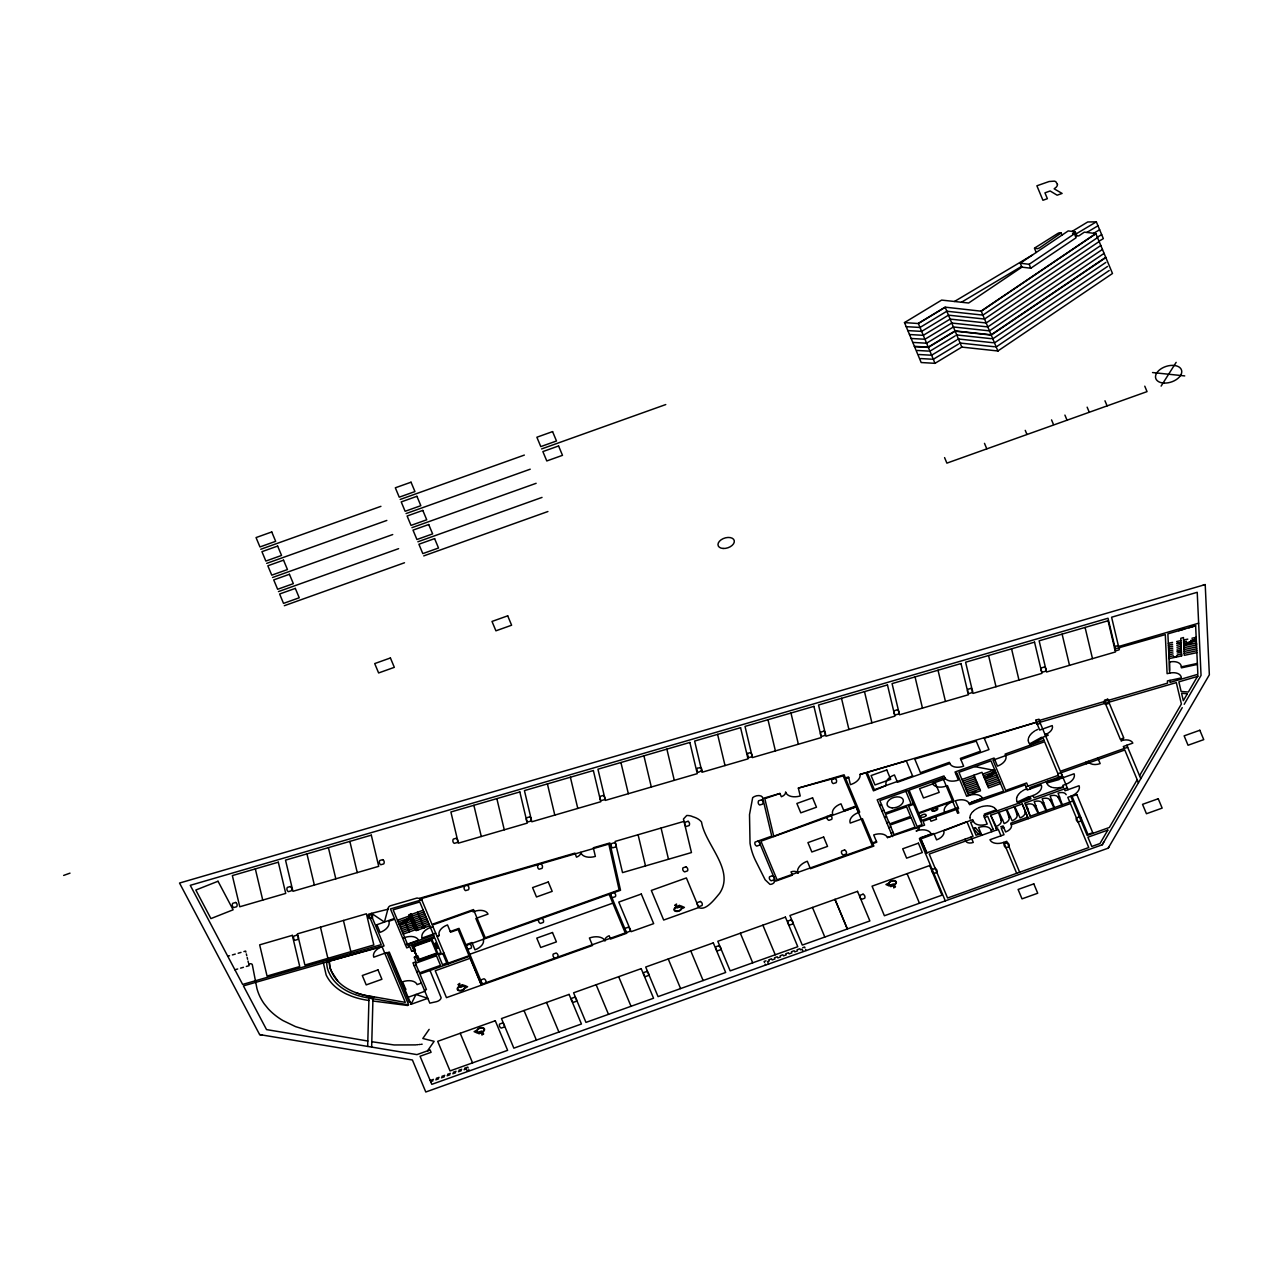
<?xml version="1.0" encoding="UTF-8"?>
<svg xmlns="http://www.w3.org/2000/svg" width="1273" height="1273" viewBox="0 0 1273 1273"><rect width="100%" height="100%" fill="white"/><g stroke="black" fill="none" stroke-linecap="round" stroke-linejoin="round"><path stroke-width="1.5" d="M367.674 1046.422L368.979 997.825M371.652 1047.09L372.957 998.589A84.4 51.254 -17.9 0 1 329.866 974.354L328.673 971.92A65.512 39.797 -17.9 0 1 326.715 961.767L382.043 946.666A11.696 7.097 -17.9 0 0 373.785 957.185L386.801 952.522L408.649 1004.858L368.963 998.048M1061.109 233.007L1039.58 247.869A6.524 3.962 -17.9 0 1 1037.32 248.712L1034.503 248.124L1057.704 233.516A3.978 2.419 -17.9 0 1 1059.407 232.784L1061.03 232.784L1062 235.091M1059.629 777.755L1062.621 776.689L1060.934 772.647L1057.943 773.713L1057.752 774.875L1060.059 778.79L1074.078 773.777A11.696 7.113 -17.9 0 1 1065.803 784.295L1062.796 785.361L1063.544 787.16L1033.947 797.741L1033.024 795.53A11.696 7.097 -17.9 0 0 1041.282 785.011L1027.279 790.024L1025.115 784.868L969.612 804.695L969.119 803.502A11.696 7.113 -17.9 0 0 955.355 800.86L958.601 808.626L957.28 809.103L958.855 812.89L957.646 813.32L956.071 809.533L923.02 821.34L924.596 825.127L887.472 837.57A11.696 7.113 -17.9 0 0 873.708 834.929L876.763 842.217L872.848 843.617L873.867 846.068L810.424 868.727L807.305 861.248A13.287 8.068 -17.9 0 0 797.916 873.198M1057.943 773.729L1057.974 775.416M1016.538 798.983L1016.793 797.614M1028.584 737.926L1029.189 736.542M1028.377 738.626L1028.218 739.979M970.487 814.975L971.283 813.59M970.281 815.659L969.962 817.043M481.528 985.127L470.294 958.235L435.239 970.758L446.473 997.65L592.518 945.473L589.399 938.01A13.287 8.068 -17.9 0 1 605.041 941.002A5.856 3.548 -17.9 0 1 609.178 935.75L610.547 939.044L626.777 933.236L610.34 893.885L620.524 890.257L609.878 842.965L593.313 847.77L595.366 856.411A13.303 8.084 -17.9 0 1 580.981 853.005L580.774 852.385A5.856 3.548 -17.9 0 1 576.494 857.159L574.935 853.117L419.724 898.277L420.551 900.25L421.745 899.82L421.172 898.913L417.067 898.022L390.127 905.867A3.883 2.355 -17.9 0 0 388.138 908.333L384.414 922.034L371.509 913.378L368.486 914.253A7.813 4.742 -17.9 0 0 369.488 918.517L372.528 917.626L372.368 914.189M1040.184 722.921L1039.898 720.279L1167.532 683.14L1167.436 680.912L1181.36 677.92A11.728 7.129 -17.9 0 0 1169.648 673.099M700.977 767.778L697.333 768.096A7.813 4.742 -17.9 0 0 698.352 772.345L701.662 770.642M1016.984 796.93L1017.684 795.53M411.068 1004.302L415.985 994.468L427.792 998.334L411.068 1004.302L389.252 952.061L386.944 952.888M926.012 815.691C926.824 813.001 921.716 814.465 920.904 815.961L919.997 816.295M1029.586 735.842L1030.589 734.489M355.772 992.606A81.615 49.567 -17.9 0 0 374.167 996.87L405.291 1002.344L381.852 946.205L243.429 985.891L266.534 1029.602L416.939 1054.617L430.083 1049.923L431.086 1052.31L420.058 1056.256L431.802 1084.341L1102.227 844.795L1103.739 842.201M1108.21 848.152L1209.35 674.801L1205.213 584.578L179.525 883.048L259.628 1034.583L412.404 1059.979L425.787 1091.995L1108.21 848.152L1109.229 846.418M1137.203 779.728L1109.34 827.482L1087.158 835.406L1070.8 796.246A11.696 7.097 -17.9 0 0 1079.058 785.743L1065.055 790.74L1064.292 788.958M1139.558 775.703L1181.392 704.001L1176.3 682.599L1040.359 722.173M1197.925 675.661L1188.377 692.019L1181.137 691.462L1178.862 681.867L1197.957 676.313M1102.227 844.795L1182.251 707.629M1184.192 704.303L1201.044 675.422L1197.225 592.295L1111.6 617.214L1118.553 646.525L1198.641 623.213M971.697 812.89L972.906 811.585M1161.119 386.101L1176.141 362.359M403.939 923.18L405.132 921.477L407.249 922.002M421.92 927.301L424.052 927.826L425.23 926.108M429.144 1029.364L422.811 1038.497L434.141 1041.33L427.792 1050.464M975.659 791.249L974.466 792.952L972.349 792.427M988.978 777.119L990.155 775.416L996.154 773.236M1018.129 794.845L1019.227 793.509M1031.178 733.837L1032.546 732.564M1188.393 644.106L1190.048 642.499L1196.334 641.146M1176.952 655.69L1175.313 657.282L1173.547 656.407M926.012 815.691L925.455 816.216A3.883 2.355 -17.9 0 1 922.973 817.234L920.522 817.552M1019.88 792.872L1021.328 791.631M1033.294 731.959L1034.949 730.861M973.543 810.933L975.102 809.755M984.586 778.599L995.152 770.833L984.586 778.599L981.976 772.329L961.942 779.49M1000.498 783.643L988.485 787.939L984.856 779.267L995.438 771.502M399.308 924.612L409.811 917.053L408.856 914.794L411.131 913.982L417.846 930.038L429.717 925.789M399.579 925.28L410.081 917.706L415.157 929.847L403.27 934.096M981.181 311.042L1095.814 233.548L1112.491 273.488L997.873 350.982L961.815 347.099L934.987 363.33L921.175 362.534L904.498 322.594L941.622 300.094L968.642 303.022L1021.885 267.139L1030.796 268.221L1076.083 237.749L1074.428 233.802L1072.582 233.58L1075.239 231.781L1076.894 235.712L1078.724 235.951L1084.357 232.147L1095.814 233.548M918.31 323.374L945.123 307.143L981.26 311.201L1095.878 233.707M1097.517 237.621L982.883 315.115L946.826 311.233L920.013 327.463L906.201 326.668M1099.156 241.552L984.538 319.046L948.48 315.163L921.652 331.394L907.84 330.598M1100.795 245.482L986.177 322.976L950.119 319.093L923.291 335.324L909.479 334.528M1102.45 249.428L987.816 326.922L951.758 323.04L924.946 339.255L911.118 338.475M1104.089 253.375L989.471 330.869L953.413 326.97L926.585 343.201L912.773 342.421M1105.728 257.305L991.11 334.799L955.052 330.9L928.224 347.131L914.412 346.351M914.523 346.622L928.351 347.402L955.164 331.171L991.221 335.07L1105.855 257.576M993.322 338.491L992.208 338.777M993.863 338.125L1105.839 262.429M995.025 342.532L993.895 342.835M995.55 342.182L1107.526 266.471M996.711 346.574L995.581 346.877M997.236 346.224L1109.213 270.512M1021.885 267.139L1020.246 263.209L1068.206 230.922L1075.239 231.781M1020.246 263.209L1029.157 264.291L1074.428 233.802M1075.59 236.587L1076.894 235.712M1022.171 791.09L1023.906 790.024M1097.246 237.303L1101.67 234.614M930.483 350.839L929.306 351.141M932.17 354.896L930.993 355.199M957.869 339.334L959.03 339.064M933.857 358.938L932.695 359.241M904.498 322.594L918.374 323.533L945.202 307.302L955.052 330.9M956.182 335.292L957.344 335.022M931.04 350.505L955.068 335.961M932.727 354.546L956.755 340.018M959.571 343.392L960.717 343.105M934.414 358.604L958.442 344.06M1072.089 231.4L1087.731 221.963L1096.339 221.852L1076.131 233.898M954.479 301.478L1032.514 254.95M961.433 302.242L1021.582 266.407M1086.824 232.45L1097.978 225.798M1093.682 233.277L1099.633 229.745M1099.013 241.202L1103.341 238.624L1096.355 221.9M1035.84 730.336L1037.718 729.445M975.914 809.182L977.712 808.18M1183.81 645.045L1196.222 638.505L1183.81 645.061L1183.46 637.534L1180.787 638.314L1181.599 655.929L1169.012 658.634M1196.875 652.635L1184.272 655.356L1183.842 645.777L1196.254 639.237M459.553 984.745L459.76 983.393L458.073 984.522M676.329 905.389L676.536 904.037L674.849 905.167M894.123 886.517L893.726 887.886L895.508 886.772M1024.86 789.594L1026.754 788.767M482.292 1033.628L481.894 1034.997L483.692 1033.962M978.666 807.734L980.64 806.971M260.758 549.268L380.929 506.336M400.168 499.462L524.349 455.082M541.582 448.939L665.763 404.559M266.646 563.382L386.833 520.434M406.055 513.576L530.236 469.196M272.533 577.496L392.721 534.549M411.943 527.674L536.14 483.31M278.437 591.595L398.608 548.663M417.846 541.789L542.027 497.409M284.325 605.709L404.496 562.761M423.734 555.903L547.915 511.523M63.65 875.426L69.999 873.151M377.206 925.439L375.71 925.98L384.048 945.95L382.043 946.666M376.903 924.723L380.102 932.377A12.332 7.495 -17.9 0 0 388.822 921.286L394.725 919.186L406.724 947.876L409.826 946.778L411.704 951.249L414.027 950.422L416.844 956.294M411.322 914.444L423.209 910.195M397.478 920.22L409.365 915.971M412.038 916.162L423.925 911.929M398.194 921.954L407.726 918.565M412.77 917.897L424.657 913.664M398.926 923.689L402.236 922.511M404.607 921.668L410.813 919.44M413.486 919.631L425.373 915.382M399.642 925.423L411.529 921.175M414.218 921.366L426.105 917.117M400.374 927.158L412.261 922.909M414.934 923.1L426.821 918.851M401.09 928.892L412.977 924.644M415.666 924.835L427.553 920.586M401.822 930.627L413.709 926.378M416.382 926.569L428.269 922.32M402.539 932.361L414.425 928.112M417.114 928.303L429.001 924.055M432.947 926.617L430.449 927.524A11.696 7.097 -17.9 0 0 422.175 938.026M402.714 938.281L404.719 937.565A11.696 7.113 -17.9 0 1 418.483 940.206L405.451 944.852M422.175 938.026L435.7 933.204M407.583 944.439L433.632 935.13M387.151 953.366L388.647 952.825L409.317 1002.312L410.113 1002.026M448.207 963.152L469.037 955.705L458.105 929.529L450.562 932.218L447.507 924.93A11.696 7.113 -17.9 0 0 439.249 935.432L436.973 936.244L432.311 925.105L472.585 910.72L473.079 911.882L474.272 911.452A11.696 7.113 -17.9 0 1 488.036 914.094L475.831 918.454L484.058 938.185L483.231 939.299A11.696 7.113 -17.9 0 1 474.972 949.817L471.917 942.529L465.823 944.709L459.012 928.383L450.26 931.502M413.725 950.883L412.102 951.106M414.584 950.565L415.428 950.263L413.9 946.587L431.372 940.349L436.687 953.079L419.215 959.317L417.671 955.641L416.828 955.959M434.905 943.659L435.923 943.293M415.332 953.557L411.831 946.062L434.761 937.867L440.999 952.809L418.069 961.004L415.969 956.262L414.6 957.089M949.881 763.529L949.387 762.336L920.443 772.679L914.762 759.058L976.248 741.157L980.465 751.229L960.399 758.406L963.645 766.171A11.696 7.113 -17.9 0 1 949.881 763.529L897.481 782.259L894.442 774.955A11.696 7.113 -17.9 0 0 886.183 785.473L873.453 790.851L865.895 772.727L859.991 774.445A11.696 7.113 -17.9 0 1 851.494 784.295L850.396 784.645L848.566 776.96L845.399 777.883L844.094 774.796L798.346 788.098L843.172 775.878L855.79 806.095L843.744 810.408M960.892 759.599L988.978 749.574L984.252 738.292L1035.856 722.443L859.991 774.445M436.894 948.433L437.928 948.067M416.191 956.516L414.202 957.232L416.064 961.72L412.961 962.834L429.813 1003.156L436.178 1001.74A5.219 3.167 -17.9 0 0 441.126 997.73L430.003 970.472M444.006 953.111L438.501 955.084L442.495 964.648L448.001 962.674M876.46 841.501L872.546 842.901L862.457 818.714L850.237 823.09A11.696 7.113 -17.9 0 1 858.495 812.572L856.092 806.811L760.952 841.214L777.087 879.818L872.371 845.781L856.092 806.811L844.047 811.124L840.992 803.82A11.696 7.113 -17.9 0 0 832.733 814.338L773.873 836.186M1043.955 740.234L1005.097 754.109L1005.734 755.605A11.696 7.113 -17.9 0 1 997.459 766.123L994.086 758.04L955.036 771.995L958.394 780.078A11.696 7.113 -17.9 0 1 944.646 777.437L944.725 779.044L932.504 783.42A11.696 7.113 -17.9 0 0 946.269 786.062L947.462 785.632L953.97 801.178L952.761 801.608A11.696 7.113 -17.9 0 0 944.502 812.126M414.218 965.825L416.207 965.109M955.657 773.491L956.946 773.029L966.653 796.277L968.658 795.561A11.696 7.113 -17.9 0 1 982.406 798.203L969.119 803.502M858.495 812.572L859.705 812.142L845.702 778.615L848.757 777.723M879.579 805.491L881.568 804.775M416.701 971.792L418.706 971.076M469.817 954.257L612.822 903.146M962.659 781.224L974.688 776.928M982.692 774.064L994.706 769.767M881.823 810.869L883.828 810.153M963.39 782.959L975.404 778.662M983.408 775.798L993.131 772.329M964.107 784.693L976.136 780.397M984.14 777.532L987.848 776.212M964.839 786.428L976.852 782.131M984.856 779.267L996.886 774.971M965.555 788.162L977.584 783.866M985.588 781.001L997.602 776.705M884.528 817.377L886.533 816.661M404.687 989.041L405.498 988.755M421.411 983.058L417.114 984.602A12.332 7.495 -17.9 0 0 402.602 981.817L405.864 989.646L405.069 989.933M966.287 789.896L978.3 785.6M986.304 782.736L998.334 778.439M967.003 791.631L979.032 787.335M987.036 784.47L999.05 780.174M967.735 793.365L979.749 789.069M987.753 786.205L999.782 781.908M886.788 822.756L888.777 822.04M968.451 795.1L980.481 790.804L973.956 775.193M424.45 990.33L426.455 989.614L419.963 974.068L469.339 956.421L481.353 985.207M408.124 997.268L424.848 991.285M888.84 827.689L890.845 826.973M958.108 807.432L920.522 820.862L921.716 820.433L918.851 813.574L952.713 801.481L955.577 808.339M1127.671 747.251L1060.377 771.295L1039.5 721.298L1036.493 722.38L1039.707 730.066L1052.23 725.594A10.104 6.142 -17.9 0 1 1045.085 734.664A2.657 1.607 -17.9 0 1 1048.204 735.269L1042.698 737.242L1043.955 740.234M891.084 833.067L893.089 832.351M1025.958 786.857L1058.563 775.209L1044.576 741.729L992.988 760.156L1005.654 790.453L1026.627 782.959L1027.963 786.141M887.472 837.57L892.262 835.868M1062.303 775.925L1029.714 787.573L1030.287 788.958M698.734 907.522L663.679 920.045L651.33 890.448L686.386 877.924L698.734 907.522C705.783 911.373 715.076 898.674 719.563 893.407C735.317 870.143 705.194 844.842 701.534 822.056A27.147 16.485 -17.9 0 0 692.862 816.757A13.557 8.243 -17.9 0 0 686.752 815.484L683.442 819.032L691.462 852.56L622.529 872.61L615.114 841.421L684.047 821.356M1033.024 795.53L1030.032 796.596L1030.955 798.808L983.711 815.691L987.212 824.061A11.696 7.113 -17.9 0 1 973.447 821.419L970.663 822.406L976.025 835.263L981.037 833.481M926.649 852.91L920.84 838.971L966.939 821.674L973.018 836.345L925.455 853.34M984.459 817.489L987.689 816.327L993.179 829.487M1010.491 816.868L1009.043 817.393A6.906 4.201 -17.9 0 1 1004.158 823.599L1002.535 819.717L1001.103 820.226A6.906 4.201 -17.9 0 1 996.218 826.448L990.696 815.261L1022.235 803.979L1027.725 817.139L1010.698 823.217L1011.319 824.713A8.068 4.901 -17.9 0 1 1005.622 831.969L1003.108 825.938L1000.689 826.798M1067.299 787.876L1024.733 803.088L1030.239 816.232L1072.805 801.035M1027.072 808.673L1027.868 808.387M1035.824 805.554L1034.376 806.064L1038.131 813.415M1038.641 813.24L1034.201 801.672A6.906 4.201 -17.9 0 1 1042.332 803.231L1043.78 802.706M1046.533 810.408L1042.157 798.823A6.906 4.201 -17.9 0 1 1050.289 800.383L1051.721 799.874M1054.442 807.591L1050.098 795.975A6.906 4.201 -17.9 0 1 1058.245 797.55L1059.677 797.025M1066.185 794.702L1066.185 794.702A6.906 4.201 -17.9 0 0 1058.054 793.143L1062.334 804.775M1025.274 811.251L1024.956 811.713A6.906 4.201 -17.9 0 1 1020.071 817.918L1014.788 806.652M1006.879 809.469L1012.115 820.767A6.906 4.201 -17.9 0 0 1017 814.545L1018.448 814.036M1070.8 796.246L1067.792 797.328L1069.797 802.101M981.785 835.263L978.539 827.498A10.63 6.46 -17.9 0 1 991.046 829.901L993.051 829.184M996.186 828.405L997.682 827.88M1003.729 827.434L1001.31 828.293L1003.999 834.722L989.98 839.734A11.696 7.113 -17.9 0 0 1003.745 842.376L1006.752 841.294L1019.657 872.228M1011.319 824.713L1070.418 803.597L1088.765 847.547L947.558 898.006L929.21 854.056L998.303 829.36L1000.992 835.788M430.194 1080.522L433.441 1079.361M436.273 1078.358L439.105 1077.34M441.922 1076.337L444.754 1075.319M447.571 1074.317L450.403 1073.298M453.236 1072.296L456.052 1071.293M458.885 1070.275L461.717 1069.272M464.534 1068.254L467.78 1067.092L468.146 1067.967M765.98 960.813L764.102 961.481L764.5 962.436M768.812 959.81L771.629 958.792M774.461 957.789L777.278 956.771M780.11 955.768L782.943 954.766M785.759 953.748L788.592 952.745M791.424 951.727L794.241 950.724M797.073 949.706L799.905 948.703M802.722 947.685L804.6 947.017L804.966 947.924M430.672 1081.652L432.963 1080.841M435.796 1079.838L438.628 1078.82M441.445 1077.817L444.277 1076.799M447.094 1075.796L449.926 1074.778M452.758 1073.775L455.575 1072.757M458.407 1071.755L461.24 1070.736M464.056 1069.734L466.348 1068.906L467.286 1071.134M769.29 960.94L767.587 961.545L768.606 963.995M772.106 959.937L774.939 958.919M777.755 957.917L780.588 956.898M783.404 955.896L786.237 954.877M789.069 953.875L791.886 952.872M794.718 951.854L797.55 950.851M800.367 949.833L802.07 949.228L802.992 951.456M1203.144 585.182L1205.213 584.578M1170.014 680.371L1170.11 682.392L1197.861 674.308L1195.633 625.775L1167.882 633.859L1169.68 673.099L1167.102 673.656L1165.304 634.606L1115.291 648.816L1108.019 618.248L190.266 885.324L242.65 984.427L381.2 944.646L368.931 915.255L370.936 914.539L375.408 925.264L394.439 918.47L390.445 908.922L421.745 899.82L421.252 898.627L608.812 844.079L619.139 889.922L485.268 937.755L473.492 909.574L432.008 924.389L421.252 898.627M1178.687 630.708L1184.813 628.926M1188.902 627.732L1195.633 625.775M343.439 920.474L366.417 913.791L373.832 944.98L304.899 965.045L297.484 933.841L343.439 920.474L350.855 951.663M774.159 880.566L774.286 882.221A3.469 2.1 -17.9 0 1 769.974 884.369L765.121 879.754L755.573 860.659A167.972 102.015 -17.9 0 1 750.036 843.331L749.511 814.625L752.677 797.646L754.316 796.596A6.142 3.724 -17.9 0 1 762.813 798.442L779.967 793.461L764.834 798.664L773.841 836.616M232.386 954.925L235.266 954.082M238.146 953.254L241.027 952.411M227.772 956.278L229.506 955.768M243.907 951.567L245.641 951.074L245.896 952.14M234.916 969.787L237.685 968.976M240.581 968.132L243.461 967.305M246.341 966.462L249.11 965.65L248.856 964.584M1061.666 787.096L1063.321 786.619M1060.489 787.43L1058.595 787.716M371.509 913.378L388.329 909.145M981.658 806.668L983.711 806.175M1169.553 670.41L1169.68 662.04M1168.312 643.311L1172.544 642.404M1176.666 641.512L1180.898 640.605M1183.572 640.033L1187.804 639.126M1191.942 638.234L1196.159 637.327M1168.391 645.236L1172.624 644.329M1186.691 641.29L1183.667 641.942L1183.747 643.867L1187.645 643.024L1183.747 643.852M1190.828 640.399L1193.851 639.746M1168.487 647.145L1172.719 646.238M1176.841 645.347L1181.073 644.44M1168.566 649.055L1172.799 648.148M1176.936 647.257L1181.153 646.35M1183.842 645.777L1196.429 643.072L1196.509 644.981L1183.938 647.686M1168.662 650.98L1172.894 650.073M1177.016 649.182L1181.249 648.275M1172.974 651.983L1168.741 652.89L1168.837 654.815L1173.07 653.892M1184.017 649.612L1196.604 646.891M1177.191 653.001L1181.424 652.094M1184.113 651.521L1196.7 648.816M1168.916 656.725L1173.149 655.818M1177.286 654.927L1181.519 654.02L1181.599 655.929M1184.192 653.431L1196.779 650.726M1169.632 662.008A11.743 7.145 -17.9 0 1 1181.36 666.861L1197.368 663.408M1197.4 664.411L1181.408 667.848L1181.36 666.861M416.016 1044.894L394.121 1044.958L371.796 1041.728M417.035 1044.767L418.069 1044.656M421.14 1044.321L422.159 1044.21M419.088 1044.544L420.106 1044.433M984.745 806.048L986.782 805.841M1055.588 787.876L1057.561 787.86M407.774 1005.511L372.894 1001.008M987.753 805.889L989.662 806M917.292 350.457L928.16 351.077M918.979 354.515L929.847 355.135M920.665 358.556L931.55 359.177M1152.542 372.543L1184.717 375.917M957.948 335.085L990.999 338.65M959.635 339.127L992.685 342.692M961.322 343.169L994.372 346.749M1052.803 787.541L1054.617 787.828M259.628 1034.583L262.238 1035.013M367.817 1041.043L310.023 1031.05L295.591 1026.643L282.988 1020.58A125.884 76.46 -17.9 0 1 268.11 1008.662L264.354 1004.031A125.725 76.364 -17.9 0 1 256.923 988.469L252.388 965.109A2.832 1.719 -17.9 0 0 248.744 964.075M974.863 766.632L995.025 770.499M990.521 806.191L992.208 806.621M990.155 775.416L992.288 775.941M1050.4 786.778L1051.959 787.335M895.221 886.501L893.407 883.939L889.493 885.34L887.647 883.573L885.96 884.544L889.159 885.96L892.755 884.687L890.654 886.629L893.551 885.61L894.267 886.454M675.151 905.453L676.95 907.999L680.864 906.599L682.71 908.365L684.397 907.394L681.198 905.978L677.602 907.251L679.687 905.31L676.806 906.328L676.09 905.485M458.375 984.809L460.174 987.339L464.088 985.954L465.934 987.721L467.605 986.75L464.406 985.334L460.826 986.607L462.911 984.665L460.03 985.684L459.298 984.841M992.94 806.955L994.293 807.687M483.39 1033.612L481.576 1031.066L477.661 1032.451L475.816 1030.684L474.129 1031.655L477.327 1033.071L480.923 1031.798L478.823 1033.756L481.719 1032.721L482.435 1033.565M1190.048 642.499L1191.799 643.374M1048.491 785.568L1049.732 786.396M994.834 808.148L995.804 809.135M1047.249 784.104L1048.045 785.059M337.806 981.149L331.107 970.869A62.854 38.174 -17.9 0 1 329.293 961.274L330.009 967.56L332.333 973.368A81.727 49.647 -17.9 0 0 374.167 996.87M1029.459 743.607L1028.743 742.509M1017.079 801.513L1017.716 802.626M920.84 838.971L926.951 852.799M1144.777 386.18L1147.037 391.623L946.889 463.133L944.582 457.612M1104.964 400.788L1107.096 405.864M1034.535 248.458L1036.206 252.468M1029.157 264.291L1030.796 268.221M1087.142 407.169L1089.036 411.672M1064.912 415.093L1067.029 420.17M1051.546 419.883L1053.423 424.386M981.26 311.201L991.221 335.07M991.333 335.324L997.984 351.253M1025.242 430.354L1026.945 434.411M955.275 331.426L961.815 347.099M1108.863 702.235L1123.836 738.069L1120.335 739.327L1105.266 703.269M1126.828 745.246L1140.799 778.678M1124.154 748.492L1123.327 746.503L1132.843 743.098A10.104 6.142 -17.9 0 0 1120.956 740.822A2.657 1.607 -17.9 0 0 1122.834 738.435M1138.444 782.704L1124.791 749.988L1060.998 772.791L1068.047 789.674M984.49 443.354L986.782 448.828M918.374 323.533L928.24 347.131M928.447 347.656L934.987 363.314M1097.772 757.928L1100.158 763.609A10.104 6.142 -17.9 0 1 1088.272 761.318A2.657 1.607 -17.9 0 1 1086.378 763.72L1085.758 762.225M1061.841 804.95L1058.245 797.55M1053.933 807.766L1050.289 800.383M1046.04 810.599L1042.332 803.231M1030.239 816.248L1026.245 804.504A6.906 4.201 -17.9 0 1 1034.392 806.064M1014.279 806.827L1017 814.545M1006.386 809.644L1009.043 817.393M1002.535 819.717L998.987 812.285M998.478 812.476L1001.103 820.226M996.823 810.996L996.329 809.803L984.315 814.099L984.809 815.293M1003.745 842.376L1016.666 873.31M990.696 815.261L996.807 829.901M991.046 829.901L991.794 831.699M968.658 795.561L958.935 772.297L990.983 760.856L1003.649 791.169L971.394 802.133M973.447 821.419L972.699 819.621L943.723 830.808A10.089 6.126 -17.9 0 1 936.578 839.878L933.921 833.481L920.315 837.729M971.013 837.061L973.272 842.44A6.381 3.883 -17.9 0 1 965.761 840.992L965.014 839.209M944.63 777.437L944.009 775.941L877.192 799.81L892.548 836.584M937.135 807.05L937.771 808.848A1.989 1.209 -17.9 0 1 937.405 809.548L937.183 809.755A4.44 2.689 -17.9 0 1 935.257 810.806L933.077 811.219A1.973 1.209 -17.9 0 1 931.979 810.917L931.136 809.198M935.56 816.868L936.562 819.255L930.977 821.244L929.974 818.857M913.107 803.12L913.616 804.313L908.604 806.111L917.085 826.432L922.098 824.649L907.872 790.565L879.834 800.59L885.069 813.145L911.102 803.836L905.867 791.281M915.08 828.532L919.122 827.164A4.249 2.578 -17.9 0 1 916.114 830.998A12.762 7.749 -17.9 0 1 931.136 833.879L919.329 838.684M919.631 839.416L945.298 900.87M907.092 873.628L919.456 903.225M812.46 907.458L824.809 937.039M805.682 949.61L806.048 950.517M762.877 925.169L775.241 954.766M765.216 964.122L765.614 965.077M740.345 933.22L752.709 962.818M690.778 950.931L703.126 980.528M668.245 958.983L680.594 988.58M618.662 976.693L631.026 1006.291M596.13 984.745L608.494 1014.342M546.563 1002.456L558.911 1032.053M524.015 1010.507L536.379 1040.105M439.249 935.432L437.26 936.96L448.51 963.868M442.813 953.541L446.807 963.104M435.843 943.086L438.007 948.258M434.809 943.452L436.973 948.64M417.528 912.216L424.052 927.826M411.131 913.982L417.83 930.038M460.221 1033.278L472.569 1062.875M468.814 1069.591L469.18 1070.45M428.794 1050.384L427.601 1050.814M1022.235 803.979L1028.266 818.666M970.121 819L969.962 817.712M405.132 921.477L409.206 931.979M1046.629 782.418L1046.995 783.404M1028.52 741.888L1028.234 740.631M1085.089 627.446L1092.489 658.634M1062.112 634.129L1069.511 665.318M1011.558 648.832L1018.973 680.037M988.58 655.531L995.995 686.72M938.026 670.235L945.441 701.423M915.048 676.918L922.464 708.122M864.494 691.637L871.91 722.825M841.517 698.32L848.932 729.509M790.963 713.023L798.378 744.228M798.346 788.098L800.224 795.975A13.303 8.084 -17.9 0 1 785.839 792.57L785.6 791.917A5.856 3.548 -17.9 0 1 781.336 796.739L779.967 793.461M767.985 719.722L775.4 750.911M762.813 798.442L771.756 836.122L758.708 840.785L775.575 881.187L792.411 875.172L791.026 871.878A5.856 3.548 -17.9 0 1 797.916 873.198M717.606 734.378L725.021 765.566M666.877 749.129L674.292 780.333M643.915 755.828L651.315 787.016M661.069 828.039L668.484 859.243M620.922 762.511L628.337 793.7M638.091 834.738L645.506 865.926M570.384 777.214L577.783 808.419M547.406 783.913L554.805 815.102M496.852 798.617L504.267 829.805M473.874 805.3L481.289 836.504M349.852 841.389L357.267 872.594M328.402 847.627L335.817 878.831M306.952 853.881L314.367 885.069M320.462 927.158L327.877 958.346M255.332 868.902L262.747 900.091M246.326 953.907L246.755 955.689M247.169 957.471L247.599 959.253M248.012 961.035L248.442 962.802M1016.586 799.651L1016.777 800.94M323.39 962.977L326.143 974.895A87.376 53.068 -17.9 0 0 346.654 994.118L351.682 996.234A87.201 52.973 -17.9 0 0 368.899 1000.467M613.793 892.564A7.813 4.742 -17.9 0 1 615.48 896.606L612.504 897.672A7.813 4.742 -17.9 0 1 610.817 893.63M541.057 864.096A7.829 4.758 -17.9 0 1 542.075 868.361L539.036 869.236A7.797 4.742 -17.9 0 1 538.018 864.988M467.525 885.499A7.813 4.742 -17.9 0 1 468.544 889.747L465.504 890.639A7.813 4.742 -17.9 0 1 464.502 886.39M485.745 982.804A7.797 4.742 -17.9 0 0 484.058 978.762L481.083 979.828A7.813 4.742 -17.9 0 0 482.769 983.87M469.578 944.089A7.797 4.742 -17.9 0 1 471.265 948.13L468.289 949.197A7.813 4.742 -17.9 0 1 466.602 945.155M557.86 957.041A7.813 4.742 -17.9 0 0 556.174 953L553.182 954.066A7.813 4.742 -17.9 0 0 554.869 958.108M541.693 918.326A7.813 4.742 -17.9 0 1 543.38 922.368L540.389 923.434A7.797 4.742 -17.9 0 1 538.702 919.392M700.373 767.205A7.813 4.742 -17.9 0 1 701.391 771.47M830.123 815.261A7.813 4.742 -17.9 0 1 831.81 819.303L828.834 820.369A7.813 4.742 -17.9 0 1 827.148 816.327M1057.449 184.41L1057.433 184.776A6.588 3.994 -17.9 0 1 1056.144 187.242L1054.155 188.818L1062.096 193.432L1057.147 195.199L1050.145 190.982L1044.942 192.844L1047.377 198.683L1042.937 200.275L1036.89 185.794L1049.111 181.514L1054.299 181.148A6.413 3.899 -17.9 0 1 1055.89 181.768L1057.449 184.41M937.103 808.864C937.342 806.811 929.799 809.612 933.236 810.742A3.755 2.275 -17.9 0 0 936.721 809.501L937.071 809.023M934.589 808.641L934.589 808.641M747.362 753.489L748.381 757.737L751.42 756.862A7.813 4.742 -17.9 0 0 750.418 752.598L747.362 753.489M1035.951 720.088L1036.97 724.353L1040.009 723.462L1038.991 719.197L1035.951 720.088M1107.828 830.091L1099.983 843.538L1091.773 846.465L1087.906 837.204L1107.828 830.091M1187.359 693.753L1183.333 700.675L1181.567 693.308L1187.359 693.753M1041.33 737.417L1029.586 743.909L1030.589 744.88L1042.332 738.388L1041.33 737.417M975.42 827.625L973.559 828.548L978.332 834.261L980.21 833.338L975.42 827.625M1028.664 796.675L1017.302 802.101L1018.129 803.168L1029.491 797.741L1028.664 796.675M218.017 881.25L195.819 890.034L210.92 918.597L233.118 909.797L218.017 881.25M271.754 531.955L256.048 537.572L259.963 546.944L275.668 541.327L271.754 531.955M411.036 482.196L395.33 487.798L399.245 497.186L414.95 491.569L411.036 482.196M552.577 431.611L536.872 437.228L540.786 446.6L556.492 440.999L552.577 431.611M277.641 546.069L261.936 551.67L265.85 561.059L281.556 555.442L277.641 546.069M416.923 496.295L401.218 501.912L405.132 511.285L420.838 505.683L416.923 496.295M558.576 445.964L542.871 451.581L546.785 460.953L562.491 455.336L558.576 445.964M283.545 560.168L267.839 565.785L271.754 575.157L287.459 569.556L283.545 560.168M422.811 510.409L407.105 516.026L411.02 525.399L426.726 519.782L422.811 510.409M289.432 574.282L273.727 579.899L277.641 589.272L293.347 583.655L289.432 574.282M428.715 524.524L413.009 530.125L416.923 539.513L432.629 533.896L428.715 524.524M295.32 588.397L279.614 593.998L283.529 603.386L299.235 597.769L295.32 588.397M434.602 538.622L418.897 544.239L422.811 553.612L438.517 548.011L434.602 538.622M507.704 615.83L491.999 621.447L495.913 630.819L511.619 625.218L507.704 615.83M390.413 657.966L374.708 663.583L378.622 672.956L394.328 667.338L390.413 657.966M410.733 914.491L409.524 914.921L416.096 930.658L417.305 930.229L410.733 914.491M548.281 881.982L532.575 887.599L536.49 896.972L552.196 891.355L548.281 881.982M886.788 769.974L871.082 775.575L874.997 784.948L890.702 779.347L886.788 769.974M812.572 797.853L796.866 803.47L800.781 812.842L816.486 807.225L812.572 797.853M434.268 936.673L408.219 945.966L393.134 909.829L419.772 901.984L434.268 936.673M432.008 939.538L412.834 946.38L418.578 960.144L437.753 953.286L432.008 939.538M912.63 776.021L874.36 789.69L867.12 772.377L906.344 760.952L912.63 776.021M378.001 969.899L362.296 975.516L366.21 984.888L381.916 979.271L378.001 969.899M436.496 955.8L415.459 963.311L419.469 972.874L440.49 965.364L436.496 955.8M609.146 894.314L466.125 945.425L482.26 984.061L625.282 932.95L609.146 894.314M685.908 866.802L682.917 867.868A7.813 4.742 -17.9 0 0 684.619 871.91L687.595 870.843A7.813 4.742 -17.9 0 0 685.908 866.802M758.008 841.039L755.032 842.105A7.813 4.742 -17.9 0 0 756.719 846.131L759.695 845.065A7.813 4.742 -17.9 0 0 758.008 841.039M942.927 778.042L909.065 790.135L918.565 812.858L952.411 800.765L942.927 778.042M935.289 783.006L919.583 788.624L923.498 797.996L939.203 792.379L935.289 783.006M641.306 894.028L618.773 902.08L631.137 931.677L653.67 923.625L641.306 894.028M552.482 932.52L536.776 938.121L540.707 947.494L556.412 941.893L552.482 932.52M906.599 806.827L885.562 814.338L889.556 823.902L910.593 816.391L906.599 806.827M823.631 837.013L807.925 842.615L811.84 851.987L827.545 846.386L823.631 837.013M911.102 817.584L890.066 825.095L894.06 834.674L915.096 827.148L911.086 817.584M628.273 927.237L625.298 928.303A7.813 4.742 -17.9 0 0 626.984 932.345L629.96 931.279A7.813 4.742 -17.9 0 0 628.273 927.237M700.389 901.475L697.413 902.541A7.813 4.742 -17.9 0 0 699.1 906.583L702.075 905.517A7.813 4.742 -17.9 0 0 700.389 901.475M772.488 875.713L769.513 876.779A7.813 4.742 -17.9 0 0 771.199 880.805L774.175 879.754A7.813 4.742 -17.9 0 0 772.488 875.713M844.604 849.95L841.628 851A7.813 4.742 -17.9 0 0 843.315 855.042L846.29 853.976A7.813 4.742 -17.9 0 0 844.604 849.95M1199.834 730.256L1184.129 735.858L1188.043 745.246L1203.749 739.629L1199.834 730.256M918.406 843.172L902.7 848.789L906.615 858.161L922.32 852.56L918.406 843.172M1076.847 794.607L1072.041 796.325L1087.969 834.436L1092.759 832.717L1076.847 794.607M495.277 1020.755L437.689 1041.33L450.037 1070.927L507.625 1050.336L495.277 1020.755M569.095 994.404L501.482 1018.559L513.846 1048.156L581.443 1024.001L569.095 994.404M641.194 968.642L573.598 992.797L585.962 1022.394L653.558 998.239L641.194 968.642M713.31 942.879L645.697 967.034L658.061 996.632L725.674 972.477L713.31 942.879M785.409 917.117L717.813 941.272L730.177 970.869L797.773 946.714L785.409 917.117M857.525 891.355L789.928 915.51L802.276 945.091L869.889 920.936L857.525 891.355M929.64 865.576L872.053 886.167L884.401 915.748L941.988 895.174L929.64 865.576M935.194 868.425L932.202 869.491A7.813 4.742 -17.9 0 0 933.889 873.517L936.88 872.451A7.797 4.742 -17.9 0 0 935.194 868.425M1007.293 842.646L1004.317 843.713A7.813 4.742 -17.9 0 0 1006.004 847.754L1008.98 846.688A7.797 4.742 -17.9 0 0 1007.293 842.662M1079.409 816.884L1076.433 817.95A7.813 4.742 -17.9 0 0 1078.12 821.992L1081.095 820.926A7.797 4.742 -17.9 0 0 1079.409 816.884M502.533 1023.015L499.557 1024.081A7.813 4.742 -17.9 0 0 501.244 1028.107L504.219 1027.056A7.797 4.742 -17.9 0 0 502.533 1023.015M574.648 997.252L571.672 998.303A7.813 4.742 -17.9 0 0 573.359 1002.344L576.335 1001.278A7.813 4.742 -17.9 0 0 574.648 997.252M646.748 971.474L643.772 972.54A7.813 4.742 -17.9 0 0 645.459 976.582L648.434 975.516A7.813 4.742 -17.9 0 0 646.748 971.474M718.863 945.712L715.887 946.778A7.813 4.742 -17.9 0 0 717.574 950.82L720.55 949.753A7.813 4.742 -17.9 0 0 718.863 945.712M790.963 919.949L787.987 921.015A7.813 4.742 -17.9 0 0 789.674 925.057L792.665 923.991A7.813 4.742 -17.9 0 0 790.963 919.949M863.078 894.187L860.102 895.253A7.813 4.742 -17.9 0 0 861.789 899.295L864.765 898.229A7.813 4.742 -17.9 0 0 863.078 894.187M1158.239 798.744L1142.533 804.345L1146.448 813.733L1162.154 808.116L1158.239 798.744M1033.803 883.86L1018.098 889.461L1022.012 898.849L1037.718 893.232L1033.803 883.86M278.31 862.203L232.354 875.585L239.77 906.774L285.725 893.407L278.31 862.203M371.302 835.152L285.518 860.118L292.933 891.307L378.718 866.34L371.302 835.152M519.83 791.933L450.897 811.983L458.296 843.187L527.245 823.122L519.83 791.933M593.361 770.531L524.428 790.597L531.828 821.785L600.761 801.735L593.361 770.531M689.855 742.445L597.944 769.194L605.359 800.399L697.27 773.65L689.855 742.445M740.584 727.695L694.628 741.061L702.044 772.25L747.999 758.883L740.584 727.695M813.94 706.34L745.007 726.406L752.423 757.594L821.356 737.544L813.94 706.34M887.472 684.938L818.539 705.003L825.954 736.192L894.887 716.142L887.472 684.938M961.004 663.551L892.071 683.601L899.486 714.805L968.419 694.74L961.004 663.551M1034.535 642.149L965.602 662.215L973.018 693.403L1041.95 673.353L1034.535 642.149M1108.067 620.747L1039.134 640.812L1046.533 672.017L1115.482 651.951L1108.067 620.747M235.712 902.446L232.673 903.337A7.813 4.742 -17.9 0 0 233.691 907.585L236.73 906.71A7.797 4.742 -17.9 0 0 235.712 902.446M290.355 886.533L287.316 887.408A7.813 4.742 -17.9 0 0 288.319 891.673L291.358 890.782A7.813 4.742 -17.9 0 0 290.355 886.517M382.775 859.625L379.736 860.516A7.813 4.742 -17.9 0 0 380.754 864.765L383.794 863.89A7.813 4.742 -17.9 0 0 382.775 859.625M456.307 838.239L453.268 839.114A7.813 4.742 -17.9 0 0 454.27 843.378L457.309 842.487A7.797 4.742 -17.9 0 0 456.307 838.239M529.839 816.836L526.783 817.727A7.829 4.758 -17.9 0 0 527.802 821.976L530.841 821.085A7.813 4.742 -17.9 0 0 529.823 816.836M603.354 795.434L600.315 796.325A7.813 4.742 -17.9 0 0 601.333 800.574L604.373 799.699A7.813 4.742 -17.9 0 0 603.354 795.434M823.933 731.179L820.894 732.07A7.813 4.742 -17.9 0 0 821.912 736.319L824.952 735.444A7.797 4.742 -17.9 0 0 823.933 731.179M897.465 709.793L894.426 710.668A7.813 4.742 -17.9 0 0 895.444 714.933L898.483 714.042A7.813 4.742 -17.9 0 0 897.465 709.793M970.997 688.391L967.957 689.266A7.813 4.742 -17.9 0 0 968.96 693.53L972.015 692.639A7.797 4.742 -17.9 0 0 970.997 688.391M1044.528 666.988L1041.473 667.879A7.813 4.742 -17.9 0 0 1042.492 672.128L1045.531 671.253A7.813 4.742 -17.9 0 0 1044.528 666.988M1118.044 645.602L1115.005 646.477A7.813 4.742 -17.9 0 0 1116.023 650.742L1119.062 649.851A7.813 4.742 -17.9 0 0 1118.044 645.602M292.329 935.353L259.66 944.852L267.059 976.057L299.744 966.541L292.329 935.353M296.991 935.146L293.952 936.037A7.797 4.742 -17.9 0 0 294.97 940.286L298.009 939.41A7.797 4.742 -17.9 0 0 296.991 935.146M614.588 842.71L611.549 843.585A7.797 4.726 -17.9 0 0 612.568 847.85L615.607 846.959A7.813 4.742 -17.9 0 0 614.588 842.71M688.12 821.308L685.081 822.199A7.813 4.742 -17.9 0 0 686.099 826.448L689.139 825.572A7.813 4.742 -17.9 0 0 688.12 821.308M761.636 799.874L758.597 800.749A7.797 4.742 -17.9 0 0 759.615 805.013L762.654 804.122A7.797 4.726 -17.9 0 0 761.636 799.874M835.168 778.455L832.128 779.331A7.797 4.742 -17.9 0 0 833.147 783.595L836.186 782.704A7.797 4.742 -17.9 0 0 835.168 778.455M1107.685 699.211L1104.646 700.102A7.813 4.742 -17.9 0 0 1105.664 704.351L1108.703 703.476A7.813 4.742 -17.9 0 0 1107.685 699.211M1058.77 778.328L1046.486 781.765L1046.756 783.038L1059.041 779.601L1058.77 778.328M1180.978 642.515L1176.745 643.438L1180.978 642.515M1181.328 650.185L1177.111 651.092L1181.328 650.185M681.882 907.967L681.31 908.079A3.501 2.132 -17.9 0 1 676.456 911.07A3.501 2.132 -17.9 0 1 675.836 907.474L675.613 907.172A4.09 2.482 -17.9 0 0 676.138 911.436A4.09 2.482 -17.9 0 0 681.882 907.967M889.031 883.86L888.474 883.971A4.09 2.482 -17.9 0 1 894.203 880.502A4.09 2.482 -17.9 0 1 894.744 884.767L894.521 884.464A3.501 2.132 -17.9 0 0 893.885 880.868A3.501 2.132 -17.9 0 0 889.031 883.86M465.106 987.323L464.534 987.434A3.501 2.132 -17.9 0 1 459.68 990.426A3.501 2.132 -17.9 0 1 459.044 986.83L458.837 986.527A4.09 2.482 -17.9 0 0 459.362 990.792A4.09 2.482 -17.9 0 0 465.106 987.323M477.2 1030.971L476.643 1031.082A4.09 2.482 -17.9 0 1 482.372 1027.613A4.09 2.482 -17.9 0 1 482.913 1031.894L482.69 1031.576A3.501 2.132 -17.9 0 0 482.053 1027.995A3.501 2.132 -17.9 0 0 477.2 1030.971M847.357 928.988L834.993 899.406L847.357 928.988M723.112 548.472A8.434 5.124 -17.9 0 0 734.25 540.627A8.434 5.124 -17.9 0 0 721.107 539.8A8.434 5.124 -17.9 0 0 723.112 548.472M1163.936 383.062A13.526 8.211 -17.9 0 0 1181.599 370.363A13.526 8.211 -17.9 0 0 1160.371 369.265A13.526 8.211 -17.9 0 0 1163.936 383.062M892.134 807.862A8.434 5.124 -17.9 0 0 903.273 800.033A8.434 5.124 -17.9 0 0 890.145 799.205A8.434 5.124 -17.9 0 0 892.134 807.862"/></g></svg>
